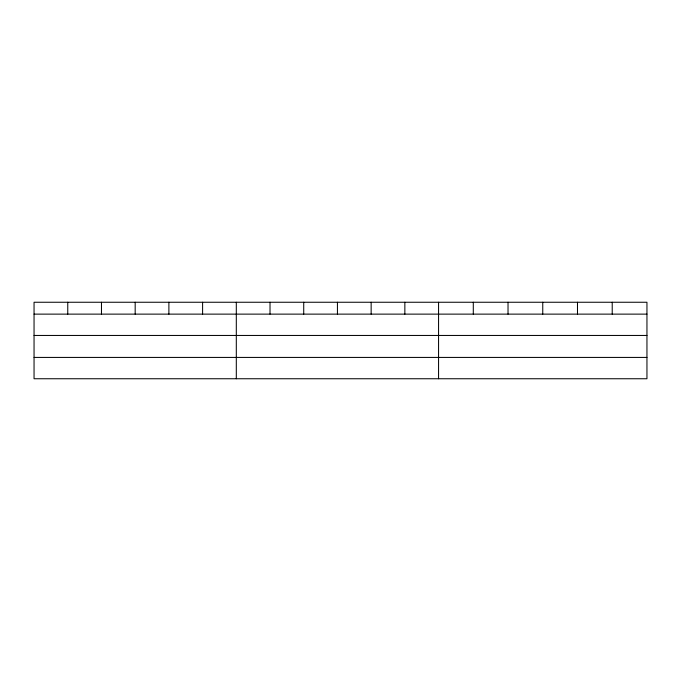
<?xml version="1.0" encoding="UTF-8"?>
<svg xmlns="http://www.w3.org/2000/svg" width="681" height="681" viewBox="0 0 681 681"><rect width="100%" height="100%" fill="white"/><g stroke="black" fill="none" stroke-linecap="round" stroke-linejoin="round"><path stroke-width="1.02" d="M646.95 335.452L646.95 302.253L34.05 302.253L34.05 378.747L646.95 378.747L646.95 335.452L34.05 335.452M34.05 314.128L646.95 314.128M34.05 357.423L646.95 357.423M612.219 302.253L612.219 314.128M577.488 302.253L577.488 314.128M542.757 302.253L542.757 314.128M508.026 302.253L508.026 314.128M473.295 302.253L473.295 314.128M438.564 302.253L438.564 378.747M404.854 302.253L404.854 314.128M371.145 302.253L371.145 314.128M337.435 302.253L337.435 314.128M303.726 302.253L303.726 314.128M270.016 302.253L270.016 314.128M236.307 302.253L236.307 378.747M202.597 302.253L202.597 314.128M168.888 302.253L168.888 314.128M135.179 302.253L135.179 314.128M101.469 302.253L101.469 314.128M67.759 302.253L67.759 314.128"/></g></svg>
